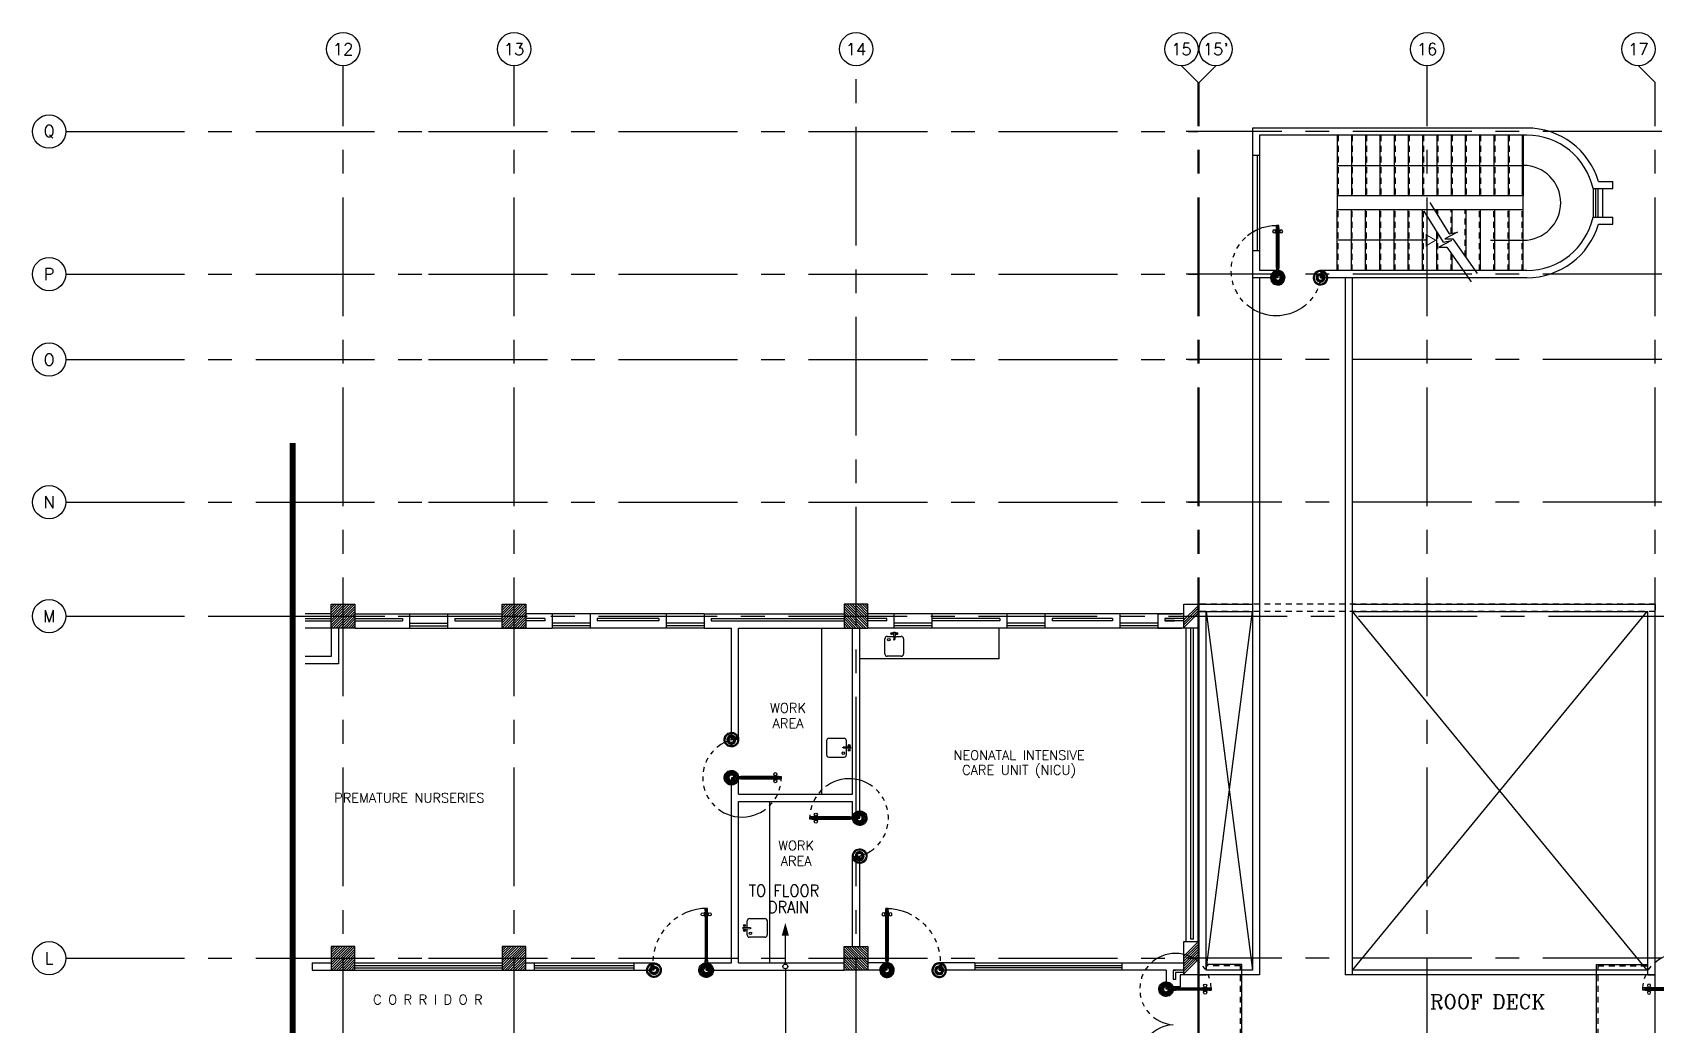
# Model space of a CAD drawing. Extents: x 417866029 to 417866302, y 43498045 to 43498122.
# Drawn here: x 417866028.86 to 417866063.03, y 43498101.6 to 43498122.48 of the extents above; entities that cross this region are included whole.
import ezdxf
from ezdxf.enums import TextEntityAlignment as Align

# ---------------------------------------------------------------- set-up
doc = ezdxf.new("R2010")
doc.units = 0
doc.header["$MEASUREMENT"] = 0
for name, pattern in [('CENTER2', [1.125, 0.75, -0.125, 0.125, -0.125]), ('CENTERX2', [4, 2.5, -0.5, 0.5, -0.5]), ('HIDDEN', [0.375, 0.25, -0.125]), ('HIDDEN2', [0.1875, 0.125, -0.0625])]:
    doc.linetypes.add(name, pattern=pattern)
doc.layers.get('0').update_dxf_attribs({"linetype": 'CONTINUOUS'})
for name, color, linetype in [('AC-CD', 6, 'CONTINUOUS'), ('AC-TEXT', 2, 'CONTINUOUS'), ('AX-CR', 7, 'CONTINUOUS'), ('AX-TXT', 2, 'CONTINUOUS'), ('AXES', 11, 'CENTERX2'), ('COL', 11, 'CONTINUOUS'), ('DOOR', 11, 'CONTINUOUS'), ('ELEV', 2, 'CONTINUOUS'), ('HAT', 11, 'CONTINUOUS'), ('INSUL', 11, 'CONTINUOUS'), ('NON-MEDICAL', 11, 'CONTINUOUS'), ('P-SOLIDWASTE', 6, 'CONTINUOUS'), ('RM-NAME', 11, 'CONTINUOUS'), ('ROOF', 11, 'CONTINUOUS'), ('SHAFT', 11, 'CONTINUOUS'), ('STR', 11, 'CONTINUOUS'), ('WALL', 11, 'CONTINUOUS'), ('WIN', 11, 'CONTINUOUS')]:
    doc.layers.add(name, color=color, linetype=linetype)
doc.styles.add('ROMANC', font='romanc', dxfattribs={"height": 0.1})
doc.styles.add('ROMANS', font='ROMANS.shx', dxfattribs={"width": 0.6})

# ---------------------------------------------------------------- blocks, each defined once
blk = doc.blocks.new('AXU')
at = {"layer": 'AX-CR'}
blk.add_circle((0, 350), 350, dxfattribs=at)
at = {"layer": 'AX-TXT', "style": 'ROMANS'}
blk.add_attdef('AX', text='', height=250, dxfattribs=at).set_placement((0, 350), align=Align.MIDDLE)
blk = doc.blocks.new('DOOR90')
at = {"layer": 'DOOR', "color": 7, "linetype": 'ByBlock'}
for p, q in [((-150, 0), (0, 0)), ((-150, 0), (-150, -25)), ((0, -50), (-114, 0)), ((0, -50), (-40, 0)), ((0, -50), (0, 0)), ((-1000, -25), (-1050, -25)), ((-1050, -75), (-1050, -25)), ((-1050, -25), (-1050, -75)), ((-1000, -75), (-1050, -75)), ((-1000, -42), (-1020, -42)), ((-1020, -42), (-1020, -58)), ((-1000, -58), (-1020, -58)), ((-1000, -25), (-1000, -42)), ((-1000, -58), (-1000, -75)), ((-878, -18), (-968, -18)), ((-968, -25), (-968, -18)), ((-968, -75), (-968, -82)), ((-878, -82), (-968, -82)), ((-955, -9), (-890, -9)), ((-955, -18), (-955, -9)), ((-955, -18), (-890, -18)), ((-955, -82), (-890, -82)), ((-955, -82), (-955, -91)), ((-955, -91), (-890, -91)), ((-890, -18), (-890, -9)), ((-890, -82), (-890, -91)), ((-878, -25), (-878, -18)), ((-878, -75), (-878, -82)), ((-200, -25), (-150, -25)), ((-200, -42), (-200, -25)), ((-180, -42), (-200, -42)), ((-200, -58), (-180, -58)), ((-200, -75), (-200, -58)), ((-150, -75), (-200, -75)), ((-180, -58), (-180, -42)), ((-150, -25), (-100, -25)), ((-150, -75), (-150, -25)), ((-100, -25), (-100, -50)), ((0, -50), (-100, -37)), ((-100, -50), (0, -50)), ((-150, -875), (-100, -875)), ((-150, -900), (-150, -875)), ((-150, -900), (0, -900)), ((0, -900), (-150, -900)), ((0, -850), (-114, -900)), ((-100, -875), (-100, -850)), ((0, -850), (-100, -863)), ((-100, -850), (0, -850)), ((0, -850), (-40, -900)), ((0, -850), (0, -900))]:
    blk.add_line(p, q, dxfattribs=at)
at = {"layer": 'DOOR', "linetype": 'ByBlock'}
for p, q in [((-200, -25), (-1000, -25)), ((-200, -42), (-1000, -42)), ((-200, -58), (-1000, -58)), ((-1000, -75), (-200, -75))]:
    blk.add_line(p, q, dxfattribs=at)
at = {"layer": 'DOOR', "color": 7, "linetype": 'ByBlock'}
for centre in [(-923, 24), (-923, -124)]:
    blk.add_circle(centre, 32.4, dxfattribs=at)
for centre, radius, start, end in [((0, -50), 154, 161.1053, 166.2858), ((0, -50), 94.4, 148.0182, 180), ((0, -50), 134, 158.1598, 169.28), ((0, -50), 114, 154.0838, 167.3774), ((0, -50), 74.4, 137.7764, 180), ((0, -50), 54.4, 113.2074, 180), ((0, -50), 34.4, 90, 180), ((0, -50), 14.4, 90, 180), ((0, -850), 154, 193.7142, 198.8947), ((0, -850), 134, 190.72, 201.8402), ((0, -850), 94.4, 180, 211.9818), ((0, -850), 74.4, 180, 222.2236), ((0, -850), 54.4, 180, 246.7926), ((0, -850), 34.4, 180, 270), ((0, -850), 14.4, 180, 270)]:
    blk.add_arc(centre, radius, start, end, dxfattribs=at)
at = {"layer": 'DOOR', "linetype": 'HIDDEN', "ltscale": 0.5}
blk.add_arc((-222, -50), 828, 178.2701, 275.003, dxfattribs=at)
blk = doc.blocks.new('AXL')
at = {"layer": 'AX-CR'}
blk.add_circle((-350, 0), 350, dxfattribs=at)
at = {"layer": 'AX-TXT', "style": 'ROMANS'}
blk.add_attdef('AX', text='', height=250, dxfattribs=at).set_placement((-350, 0), align=Align.MIDDLE)
blk = doc.blocks.new('A$C1DFA4FE8')
at = {"layer": 'DOOR', "color": 0, "linetype": 'ByBlock'}
for p, q in [((0, 1631), (0, 1581)), ((0, 1581), (0, 1631)), ((50, 1631), (0, 1631)), ((50, 1581), (0, 1581)), ((30, 1614), (30, 1598)), ((50, 1614), (30, 1614)), ((50, 1598), (30, 1598)), ((50, 1631), (50, 1614)), ((50, 1598), (50, 1581)), ((750, 1614), (750, 1631)), ((750, 1631), (800, 1631)), ((770, 1614), (750, 1614)), ((750, 1581), (750, 1598)), ((750, 1598), (770, 1598)), ((800, 1581), (750, 1581)), ((770, 1598), (770, 1614)), ((950, 1656), (800, 1656)), ((800, 1656), (800, 1631)), ((800, 1581), (800, 1631)), ((800, 1631), (850, 1631)), ((850, 1631), (850, 1606)), ((850, 1606), (950, 1606)), ((950, 1606), (950, 1656)), ((0, 81), (0, 131)), ((0, 131), (0, 81)), ((50, 131), (0, 131)), ((50, 81), (0, 81)), ((30, 98), (30, 114)), ((50, 114), (30, 114)), ((50, 98), (30, 98)), ((50, 114), (50, 131)), ((50, 81), (50, 98)), ((83, 131), (83, 138)), ((173, 138), (83, 138)), ((83, 81), (83, 74)), ((173, 74), (83, 74)), ((95, 138), (95, 147)), ((95, 147), (160, 147)), ((95, 138), (160, 138)), ((95, 74), (95, 65)), ((95, 74), (160, 74)), ((95, 65), (160, 65)), ((160, 138), (160, 147)), ((160, 74), (160, 65)), ((173, 131), (173, 138)), ((173, 81), (173, 74)), ((750, 131), (750, 114)), ((800, 131), (750, 131)), ((750, 114), (770, 114)), ((750, 98), (750, 81)), ((770, 98), (750, 98)), ((750, 81), (800, 81)), ((770, 114), (770, 98)), ((800, 131), (800, 81)), ((800, 56), (800, 81)), ((800, 81), (850, 81)), ((950, 56), (800, 56)), ((850, 106), (950, 106)), ((850, 81), (850, 106)), ((950, 106), (950, 56))]:
    blk.add_line(p, q, dxfattribs=at)
at = {"layer": 'DOOR', "linetype": 'ByBlock'}
for p, q in [((750, 1631), (50, 1631)), ((750, 1614), (50, 1614)), ((750, 1598), (50, 1598)), ((50, 1581), (750, 1581)), ((50, 131), (750, 131)), ((750, 114), (50, 114)), ((750, 98), (50, 98)), ((750, 81), (50, 81))]:
    blk.add_line(p, q, dxfattribs=at)
at = {"layer": 'DOOR', "color": 9, "linetype": 'ByBlock'}
for p, q in [((950, 1606), (837, 1656)), ((950, 1606), (850, 1619)), ((950, 1606), (910, 1656)), ((950, 106), (837, 56)), ((950, 106), (850, 93)), ((950, 106), (910, 56))]:
    blk.add_line(p, q, dxfattribs=at)
at = {"layer": 'DOOR', "color": 0, "linetype": 'ByBlock'}
for centre in [(128, 179), (128, 32)]:
    blk.add_circle(centre, 32.4, dxfattribs=at)
at = {"layer": 'DOOR', "linetype": 'HIDDEN', "ltscale": 0.5}
for centre, start, end in [((752, 1606), 178.0938, 273.7249), ((752, 106), 86.2751, 181.9062)]:
    blk.add_arc(centre, 752, start, end, dxfattribs=at)
at = {"layer": 'DOOR', "color": 9, "linetype": 'ByBlock'}
for centre, radius, start, end in [((950, 1606), 154, 161.1053, 166.2858), ((950, 1606), 134, 158.1598, 169.28), ((950, 1606), 114, 154.0838, 167.3774), ((950, 1606), 94.4, 148.0182, 180), ((950, 1606), 74.4, 137.7764, 180), ((950, 1606), 54.4, 113.2074, 180), ((950, 1606), 34.4, 90, 180), ((950, 1606), 14.4, 90, 180), ((950, 106), 154, 193.7142, 198.8947), ((950, 106), 134, 190.72, 201.8402), ((950, 106), 114, 192.6226, 205.9162), ((950, 106), 94.4, 180, 211.9818), ((950, 106), 74.4, 180, 222.2236), ((950, 106), 54.4, 180, 246.7926), ((950, 106), 34.4, 180, 270), ((950, 106), 14.4, 180, 270)]:
    blk.add_arc(centre, radius, start, end, dxfattribs=at)
blk = doc.blocks.new('DOOR100')
at = {"layer": 'DOOR', "color": 11, "linetype": 'ByBlock'}
for p, q in [((-91, 1205), (-91, 1140)), ((-82, 1205), (-91, 1205)), ((-82, 1140), (-91, 1140)), ((-82, 1128), (-82, 1218)), ((-75, 1218), (-82, 1218)), ((-82, 1205), (-82, 1140)), ((-75, 1128), (-82, 1128)), ((-75, 1250), (-75, 1300)), ((-75, 1300), (-25, 1300)), ((-25, 1300), (-75, 1300)), ((-58, 1250), (-75, 1250)), ((-58, 1250), (-58, 1270)), ((-42, 1270), (-58, 1270)), ((-42, 1250), (-42, 1270)), ((-25, 1250), (-42, 1250)), ((-25, 1250), (-25, 1300)), ((-25, 1218), (-18, 1218)), ((-25, 1128), (-18, 1128)), ((-18, 1128), (-18, 1218)), ((-18, 1205), (-18, 1140)), ((-18, 1205), (-9, 1205)), ((-18, 1140), (-9, 1140)), ((-9, 1205), (-9, 1140)), ((-1200, 0), (-1200, 150)), ((-1200, 150), (-1175, 150)), ((-1200, 150), (-1200, 0)), ((-1150, 0), (-1200, 114)), ((-1150, 0), (-1200, 40)), ((-1150, 0), (-1200, 0)), ((-1175, 150), (-1175, 100)), ((-1175, 100), (-1150, 100)), ((-1150, 0), (-1163, 100)), ((-1150, 100), (-1150, 0)), ((-75, 200), (-58, 200)), ((-75, 150), (-75, 200)), ((-75, 150), (-25, 150)), ((-58, 200), (-58, 180)), ((-58, 180), (-42, 180)), ((-50, 0), (0, 114)), ((-50, 100), (-50, 0)), ((-50, 0), (-37, 100)), ((-25, 100), (-50, 100)), ((-50, 0), (0, 40)), ((-50, 0), (0, 0)), ((-42, 200), (-25, 200)), ((-42, 180), (-42, 200)), ((-25, 200), (-25, 150)), ((0, 150), (-25, 150)), ((-25, 150), (-25, 100)), ((0, 0), (0, 150)), ((0, 150), (0, 0))]:
    blk.add_line(p, q, dxfattribs=at)
at = {"layer": 'DOOR', "linetype": 'ByBlock'}
for p, q in [((-75, 1250), (-75, 200)), ((-58, 200), (-58, 1250)), ((-42, 200), (-42, 1250)), ((-25, 200), (-25, 1250))]:
    blk.add_line(p, q, dxfattribs=at)
at = {"layer": 'DOOR', "color": 11, "linetype": 'ByBlock'}
for centre in [(-124, 1173), (24, 1173)]:
    blk.add_circle(centre, 32.4, dxfattribs=at)
at = {"layer": 'DOOR', "linetype": 'HIDDEN', "ltscale": 0.5}
blk.add_arc((-25, 150), 1150, 90, 180, dxfattribs=at)
at = {"layer": 'DOOR', "color": 11, "linetype": 'ByBlock'}
for centre, radius, start, end in [((-1150, 0), 154, 103.7142, 108.8947), ((-1150, 0), 134, 100.72, 111.8402), ((-1150, 0), 94.4, 90, 121.9818), ((-1150, 0), 74.4, 90, 132.2236), ((-1150, 0), 54.4, 90, 156.7926), ((-1150, 0), 34.4, 90, 180), ((-1150, 0), 14.4, 90, 180), ((-50, 0), 94.4, 58.0182, 90), ((-50, 0), 74.4, 47.7764, 90), ((-50, 0), 54.4, 23.2074, 90), ((-50, 0), 34.4, 0, 90), ((-50, 0), 14.4, 0, 90), ((-50, 0), 134, 68.1598, 79.28), ((-50, 0), 114, 64.0838, 77.3774), ((-50, 0), 154, 71.1053, 76.2858)]:
    blk.add_arc(centre, radius, start, end, dxfattribs=at)
blk = doc.blocks.new('DOOR-10')
at = {"layer": 'DOOR', "color": 0, "linetype": 'ByBlock'}
for p, q in [((-26, 1100), (-76, 1100)), ((-76, 1100), (-26, 1100)), ((-76, 1050), (-76, 1100)), ((-59, 1050), (-76, 1050)), ((-43, 1070), (-59, 1070)), ((-59, 1050), (-59, 1070)), ((-43, 1050), (-43, 1070)), ((-26, 1050), (-43, 1050)), ((-26, 1050), (-26, 1100)), ((-83, 1005), (-92, 1005)), ((-92, 1005), (-92, 940)), ((-83, 940), (-92, 940)), ((-76, 1018), (-83, 1018)), ((-83, 928), (-83, 1018)), ((-83, 1005), (-83, 940)), ((-76, 928), (-83, 928)), ((-26, 1018), (-18, 1018)), ((-26, 928), (-18, 928)), ((-18, 928), (-18, 1018)), ((-18, 1005), (-9, 1005)), ((-18, 1005), (-18, 940)), ((-18, 940), (-9, 940)), ((-9, 1005), (-9, 940)), ((-1001, 0), (-1001, 150)), ((-1001, 150), (-976, 150)), ((-1001, 150), (-1001, 0)), ((-951, 0), (-1001, 0)), ((-976, 150), (-976, 100)), ((-976, 100), (-951, 100)), ((-951, 100), (-951, 0)), ((-76, 200), (-59, 200)), ((-76, 150), (-76, 200)), ((-76, 150), (-26, 150)), ((-59, 200), (-59, 180)), ((-59, 180), (-43, 180)), ((-51, 100), (-51, 0)), ((-26, 100), (-51, 100)), ((-51, 0), (-1, 0)), ((-43, 200), (-26, 200)), ((-43, 180), (-43, 200)), ((-26, 200), (-26, 150)), ((-1, 150), (-26, 150)), ((-26, 150), (-26, 100))]:
    blk.add_line(p, q, dxfattribs=at)
at = {"layer": 'DOOR', "linetype": 'ByBlock'}
for p, q in [((-76, 1050), (-76, 200)), ((-59, 200), (-59, 1050)), ((-43, 200), (-43, 1050)), ((-26, 200), (-26, 1050))]:
    blk.add_line(p, q, dxfattribs=at)
at = {"layer": 'DOOR', "color": 9, "linetype": 'ByBlock'}
for p, q in [((-951, 0), (-1001, 114)), ((-951, 0), (-1001, 40)), ((-951, 0), (-964, 100)), ((-51, 0), (-1, 114)), ((-51, 0), (-37, 100)), ((-51, 0), (-1, 40)), ((-1, 0), (-1, 150))]:
    blk.add_line(p, q, dxfattribs=at)
at = {"layer": 'DOOR', "color": 0, "linetype": 'ByBlock'}
for centre in [(-124, 973), (23, 973)]:
    blk.add_circle(centre, 32.4, dxfattribs=at)
at = {"layer": 'DOOR', "linetype": 'HIDDEN', "ltscale": 0.5}
blk.add_arc((-23, 149), 952, 93.1482, 179.9482, dxfattribs=at)
at = {"layer": 'DOOR', "color": 9, "linetype": 'ByBlock'}
for centre, radius, start, end in [((-951, 0), 154, 103.7142, 108.8947), ((-951, 0), 134, 100.72, 111.8402), ((-951, 0), 94.4, 90, 121.9818), ((-951, 0), 74.4, 90, 132.2236), ((-951, 0), 54.4, 90, 156.7926), ((-951, 0), 34.4, 90, 180), ((-951, 0), 14.4, 90, 180), ((-51, 0), 94.4, 58.0182, 90), ((-51, 0), 74.4, 47.7764, 90), ((-51, 0), 54.4, 23.2074, 90), ((-51, 0), 34.4, 0, 90), ((-51, 0), 14.4, 0, 90), ((-51, 0), 134, 68.1598, 79.28), ((-51, 0), 114, 64.0838, 77.3774), ((-51, 0), 154, 71.1053, 76.2858)]:
    blk.add_arc(centre, radius, start, end, dxfattribs=at)
blk = doc.blocks.new('RM1')
at = {"layer": 'RM-NAME', "style": 'ROMANS'}
for tag, p in [('ROOMNAME1', (0, 324)), ('ROOMNAME2', (0, 0))]:
    blk.add_attdef(tag, text='', height=200, dxfattribs=at).set_placement(p, align=Align.MIDDLE)
blk = doc.blocks.new('*X52')
at = {"color": 0}
for p, q in [((84179, 169934), (84635, 170390)), ((84179, 169987), (84582, 170390)), ((84179, 170040), (84529, 170390)), ((84179, 170093), (84476, 170390)), ((84179, 170146), (84423, 170390)), ((84179, 170199), (84370, 170390)), ((84179, 170252), (84317, 170390)), ((84179, 170305), (84264, 170390)), ((84179, 170358), (84211, 170390)), ((84188, 169890), (84679, 170381)), ((84241, 169890), (84679, 170328)), ((84294, 169890), (84679, 170274)), ((84347, 169890), (84679, 170221)), ((84401, 169890), (84679, 170168)), ((84454, 169890), (84679, 170115)), ((84507, 169890), (84679, 170062)), ((84560, 169890), (84679, 170009)), ((84613, 169890), (84679, 169956)), ((84666, 169890), (84679, 169903))]:
    blk.add_line(p, q, dxfattribs=at)
blk = doc.blocks.new('*X51')
at = {"color": 0}
for p, q in [((80579, 169940), (81029, 170390)), ((80579, 169993), (80976, 170390)), ((80579, 170046), (80923, 170390)), ((80579, 170099), (80870, 170390)), ((80579, 170152), (80817, 170390)), ((80579, 170205), (80764, 170390)), ((80579, 170258), (80711, 170390)), ((80579, 170311), (80658, 170390)), ((80579, 170364), (80605, 170390)), ((80582, 169890), (81079, 170387)), ((80635, 169890), (81079, 170334)), ((80688, 169890), (81079, 170281)), ((80741, 169890), (81079, 170228)), ((80794, 169890), (81079, 170175)), ((80847, 169890), (81079, 170122)), ((80900, 169890), (81079, 170069)), ((80953, 169890), (81079, 170016)), ((81006, 169890), (81079, 169963)), ((81059, 169890), (81079, 169910))]:
    blk.add_line(p, q, dxfattribs=at)
blk = doc.blocks.new('*X50')
at = {"color": 0}
for p, q in [((80579, 177099), (81070, 177590)), ((80579, 177152), (81017, 177590)), ((80579, 177205), (80964, 177590)), ((80579, 177258), (80911, 177590)), ((80579, 177311), (80858, 177590)), ((80579, 177364), (80804, 177590)), ((80579, 177417), (80751, 177590)), ((80579, 177471), (80698, 177590)), ((80579, 177524), (80645, 177590)), ((80579, 177577), (80592, 177590)), ((80623, 177090), (81079, 177546)), ((80676, 177090), (81079, 177493)), ((80729, 177090), (81079, 177440)), ((80782, 177090), (81079, 177387)), ((80835, 177090), (81079, 177334)), ((80888, 177090), (81079, 177281)), ((80941, 177090), (81079, 177228)), ((80994, 177090), (81079, 177175)), ((81047, 177090), (81079, 177122))]:
    blk.add_line(p, q, dxfattribs=at)
blk = doc.blocks.new('*X49')
at = {"color": 0}
for p, q in [((84179, 177093), (84676, 177590)), ((84179, 177146), (84623, 177590)), ((84179, 177199), (84570, 177590)), ((84179, 177252), (84517, 177590)), ((84179, 177305), (84464, 177590)), ((84179, 177358), (84411, 177590)), ((84179, 177411), (84358, 177590)), ((84179, 177464), (84305, 177590)), ((84179, 177517), (84252, 177590)), ((84179, 177570), (84199, 177590)), ((84229, 177090), (84679, 177540)), ((84282, 177090), (84679, 177487)), ((84335, 177090), (84679, 177434)), ((84388, 177090), (84679, 177381)), ((84441, 177090), (84679, 177328)), ((84494, 177090), (84679, 177275)), ((84547, 177090), (84679, 177222)), ((84600, 177090), (84679, 177169)), ((84653, 177090), (84679, 177116))]:
    blk.add_line(p, q, dxfattribs=at)
blk = doc.blocks.new('COL50')
at = {"layer": 'COL'}
blk.add_lwpolyline([(-250, 250), (-250, -250), (250, -250), (250, 250)], close=True, dxfattribs=at)

msp = doc.modelspace()

# ---------------------------------------------------------------- hatches: boundary and pattern name
at = {"layer": 'HAT', "linetype": 'ByBlock', "ltscale": 0.3}
h = msp.add_hatch(dxfattribs=at)
h.set_pattern_fill('ANSI31', color=256, scale=300, style=0)
h.set_pattern_definition([(45.000427, (417865794.61061, 43498027.57954), (-0.026516163, 0.026516558), [])])
h.paths.add_polyline_path([(417866053.403, 43498110.441), (417866053.103, 43498110.441), (417866053.103, 43498110.191), (417866053.403, 43498110.191)])
h.paths.add_polyline_path([(417866053.403, 43498110.191), (417866053.103, 43498110.191), (417866053.103, 43498109.941), (417866053.403, 43498109.941)])
at = {"layer": 'HAT'}
h = msp.add_hatch(dxfattribs=at)
h.set_pattern_fill('ANSI31', color=256, scale=300, style=0)
h.set_pattern_definition([(45.000427, (417865804.550482, 43498027.579553), (-0.026516163, 0.026516558), [])])
h.paths.add_polyline_path([(417866053.403, 43498103.341), (417866053.103, 43498103.341), (417866053.103, 43498102.991), (417866053.403, 43498102.991)])
h.paths.add_polyline_path([(417866053.403, 43498102.991), (417866053.103, 43498102.991), (417866053.103, 43498102.641), (417866053.403, 43498102.641)])

# ---------------------------------------------------------------- linework, layer by layer
at = {"layer": 'AC-CD'}
for p, q in [((417866044.713, 43498102.868), (417866044.713, 43498103.514)), ((417866044.713, 43498102.891), (417866044.713, 43498102.868)), ((417866044.713, 43498102.768), (417866044.713, 43498089.838))]:
    msp.add_line(p, q, dxfattribs=at)
msp.add_circle((417866044.713, 43498102.818), 0.05, dxfattribs=at)
at = {"layer": 'AXES'}
for p, q in [((417866035.403, 43498044.506), (417866035.403, 43498121.777)), ((417866035.403, 43498044.506), (417866035.403, 43498121.777)), ((417866039.003, 43498044.506), (417866039.003, 43498121.777)), ((417866039.003, 43498044.506), (417866039.003, 43498121.777)), ((417866046.203, 43498105.991), (417866046.203, 43498121.777)), ((417866053.403, 43498121.427), (417866053.053, 43498121.777)), ((417866053.423, 43498121.427), (417866053.773, 43498121.777)), ((417866058.223, 43498044.506), (417866058.223, 43498121.777)), ((417866063.023, 43498121.427), (417866062.673, 43498121.777)), ((417866053.403, 43498044.506), (417866053.403, 43498121.427)), ((417866053.423, 43498044.506), (417866053.423, 43498121.427)), ((417866063.023, 43498044.506), (417866063.023, 43498121.427)), ((417866029.563, 43498120.391), (417866037.203, 43498120.391)), ((417866037.203, 43498120.391), (417866053.403, 43498120.391)), ((417866103.163, 43498120.391), (417866053.153, 43498120.391)), ((417866029.563, 43498117.391), (417866037.203, 43498117.391)), ((417866037.203, 43498117.391), (417866053.403, 43498117.391)), ((417866103.163, 43498117.391), (417866053.153, 43498117.391)), ((417866029.563, 43498115.591), (417866037.203, 43498115.591)), ((417866037.203, 43498115.591), (417866053.403, 43498115.591)), ((417866103.163, 43498115.591), (417866053.153, 43498115.591)), ((417866029.563, 43498112.591), (417866037.203, 43498112.591)), ((417866037.203, 43498112.591), (417866053.403, 43498112.591)), ((417866103.163, 43498112.591), (417866053.153, 43498112.591)), ((417866029.563, 43498110.191), (417866037.203, 43498110.191)), ((417866032.778, 43498110.191), (417866103.163, 43498110.191)), ((417866046.203, 43498044.506), (417866046.203, 43498105.091)), ((417866029.563, 43498102.991), (417866037.203, 43498102.991)), ((417866037.203, 43498102.991), (417866053.423, 43498102.991)), ((417866103.163, 43498102.991), (417866053.153, 43498102.991))]:
    msp.add_line(p, q, dxfattribs=at)
at = {"layer": 'COL'}
for p, q in [((417866053.103, 43498110.441), (417866053.403, 43498110.441)), ((417866053.103, 43498109.941), (417866053.103, 43498110.441)), ((417866053.403, 43498110.441), (417866053.403, 43498109.941)), ((417866053.403, 43498109.941), (417866053.103, 43498109.941)), ((417866053.103, 43498102.641), (417866053.103, 43498103.341)), ((417866053.103, 43498103.341), (417866053.403, 43498103.341)), ((417866053.403, 43498103.341), (417866053.403, 43498102.641)), ((417866053.403, 43498102.641), (417866053.103, 43498102.641))]:
    msp.add_line(p, q, dxfattribs=at)
at = {"layer": 'COL', "linetype": 'HIDDEN2'}
msp.add_line((417866063.023, 43498110.441), (417866063.023, 43498110.291), dxfattribs=at)
at = {"layer": 'COL'}
for points in [[(417866035.153, 43498109.941), (417866035.153, 43498110.441), (417866035.653, 43498110.441), (417866035.653, 43498109.941)], [(417866035.153, 43498109.941), (417866035.153, 43498110.441), (417866035.653, 43498110.441), (417866035.653, 43498109.941)], [(417866038.753, 43498109.941), (417866038.753, 43498110.441), (417866039.253, 43498110.441), (417866039.253, 43498109.941)], [(417866046.453, 43498109.941), (417866046.453, 43498110.441), (417866045.953, 43498110.441), (417866045.953, 43498109.941)]]:
    msp.add_lwpolyline(points, close=True, dxfattribs=at)
at = {"layer": 'ELEV', "linetype": 'CENTER2', "const_width": 0.12}
msp.add_lwpolyline([(417866034.341, 43498049.994), (417866034.341, 43498113.833)], dxfattribs=at)
at = {"layer": 'INSUL'}
for p, q in [((417866034.603, 43498110.141), (417866035.153, 43498110.141)), ((417866034.603, 43498110.141), (417866035.153, 43498110.141)), ((417866034.603, 43498110.091), (417866035.153, 43498110.091)), ((417866034.603, 43498110.091), (417866035.153, 43498110.091)), ((417866035.653, 43498110.141), (417866036.653, 43498110.141)), ((417866035.653, 43498110.091), (417866036.653, 43498110.091)), ((417866036.653, 43498110.141), (417866036.653, 43498110.091)), ((417866036.653, 43498110.141), (417866036.653, 43498110.091)), ((417866037.753, 43498110.141), (417866037.753, 43498110.091)), ((417866037.753, 43498110.141), (417866038.753, 43498110.141)), ((417866037.753, 43498110.141), (417866037.753, 43498110.091)), ((417866037.753, 43498110.141), (417866038.753, 43498110.141)), ((417866037.753, 43498110.091), (417866038.753, 43498110.091)), ((417866037.753, 43498110.091), (417866038.753, 43498110.091)), ((417866038.403, 43498110.141), (417866038.753, 43498110.141)), ((417866038.403, 43498110.141), (417866038.753, 43498110.141)), ((417866038.403, 43498110.091), (417866038.753, 43498110.091)), ((417866038.403, 43498110.091), (417866038.753, 43498110.091)), ((417866039.653, 43498110.141), (417866039.253, 43498110.141)), ((417866039.653, 43498110.091), (417866039.253, 43498110.091)), ((417866039.653, 43498110.141), (417866039.653, 43498110.091)), ((417866039.653, 43498110.141), (417866039.653, 43498110.091)), ((417866040.753, 43498110.141), (417866040.753, 43498110.091)), ((417866042.053, 43498110.141), (417866040.753, 43498110.141)), ((417866042.053, 43498110.091), (417866040.753, 43498110.091)), ((417866042.053, 43498110.141), (417866042.053, 43498110.091)), ((417866043.153, 43498110.141), (417866045.953, 43498110.141)), ((417866043.153, 43498110.141), (417866043.153, 43498110.091)), ((417866043.153, 43498110.091), (417866045.953, 43498110.091)), ((417866046.853, 43498110.141), (417866046.453, 43498110.141)), ((417866046.853, 43498110.091), (417866046.453, 43498110.091)), ((417866046.853, 43498110.091), (417866046.853, 43498110.141)), ((417866049.228, 43498110.141), (417866047.803, 43498110.141)), ((417866049.228, 43498110.091), (417866047.803, 43498110.091)), ((417866049.228, 43498110.141), (417866049.228, 43498110.091)), ((417866050.328, 43498110.141), (417866050.328, 43498110.091)), ((417866051.603, 43498110.141), (417866050.328, 43498110.141)), ((417866051.603, 43498110.091), (417866050.328, 43498110.091)), ((417866051.603, 43498110.141), (417866051.603, 43498110.091)), ((417866052.703, 43498110.141), (417866052.903, 43498110.141)), ((417866052.703, 43498110.141), (417866052.703, 43498110.091)), ((417866053.107, 43498110.141), (417866052.703, 43498110.141)), ((417866052.703, 43498110.091), (417866052.903, 43498110.091)), ((417866053.107, 43498110.091), (417866052.703, 43498110.091)), ((417866053.253, 43498103.391), (417866053.253, 43498109.941)), ((417866053.303, 43498103.391), (417866053.303, 43498109.941)), ((417866053.303, 43498103.391), (417866053.253, 43498103.391)), ((417866052.878, 43498102.741), (417866052.878, 43498102.541)), ((417866052.878, 43498102.741), (417866052.928, 43498102.741)), ((417866053.103, 43498102.741), (417866052.878, 43498102.741)), ((417866052.928, 43498102.541), (417866052.878, 43498102.541)), ((417866052.928, 43498102.691), (417866052.928, 43498102.541)), ((417866053.103, 43498102.691), (417866052.928, 43498102.691))]:
    msp.add_line(p, q, dxfattribs=at)
at = {"layer": 'NON-MEDICAL'}
for p, q in [((417866045.484, 43498106.441), (417866045.484, 43498109.941)), ((417866049.217, 43498109.291), (417866049.217, 43498109.941)), ((417866046.81, 43498109.396), (417866046.81, 43498109.717)), ((417866046.86, 43498109.766), (417866046.996, 43498109.766)), ((417866046.99, 43498109.855), (417866047.022, 43498109.855)), ((417866046.99, 43498109.855), (417866046.996, 43498109.699)), ((417866047.022, 43498109.855), (417866047.016, 43498109.699)), ((417866047.016, 43498109.766), (417866047.152, 43498109.766)), ((417866047.202, 43498109.717), (417866047.202, 43498109.396)), ((417866049.217, 43498109.291), (417866046.278, 43498109.291)), ((417866047.152, 43498109.346), (417866046.86, 43498109.346)), ((417866045.58, 43498107.568), (417866045.58, 43498107.275)), ((417866045.951, 43498107.618), (417866045.63, 43498107.618)), ((417866046.001, 43498107.431), (417866046.001, 43498107.568)), ((417866045.63, 43498107.225), (417866045.951, 43498107.225)), ((417866046.089, 43498107.437), (417866045.934, 43498107.431)), ((417866046.089, 43498107.405), (417866045.934, 43498107.411)), ((417866046.001, 43498107.275), (417866046.001, 43498107.411)), ((417866046.089, 43498107.405), (417866046.089, 43498107.437)), ((417866044.384, 43498102.891), (417866044.384, 43498106.291)), ((417866043.91, 43498103.639), (417866043.91, 43498103.775)), ((417866043.96, 43498103.825), (417866044.281, 43498103.825)), ((417866044.331, 43498103.775), (417866044.331, 43498103.482)), ((417866043.822, 43498103.645), (417866043.977, 43498103.639)), ((417866043.822, 43498103.613), (417866043.822, 43498103.645)), ((417866043.822, 43498103.613), (417866043.977, 43498103.619)), ((417866043.91, 43498103.482), (417866043.91, 43498103.619)), ((417866044.281, 43498103.432), (417866043.96, 43498103.432))]:
    msp.add_line(p, q, dxfattribs=at)
for centre, radius in [((417866046.892, 43498109.697), 0.0255), ((417866046.956, 43498109.824), 0.0217), ((417866046.956, 43498109.824), 0.014), ((417866047.056, 43498109.824), 0.0217), ((417866047.056, 43498109.824), 0.014), ((417866045.932, 43498107.307), 0.0255), ((417866046.058, 43498107.471), 0.0217), ((417866046.058, 43498107.372), 0.0217), ((417866046.058, 43498107.471), 0.014), ((417866046.058, 43498107.372), 0.014), ((417866043.853, 43498103.679), 0.0217), ((417866043.853, 43498103.579), 0.0217), ((417866043.853, 43498103.679), 0.014), ((417866043.853, 43498103.579), 0.014), ((417866043.979, 43498103.514), 0.0255)]:
    msp.add_circle(centre, radius, dxfattribs=at)
for centre, radius, start, end in [((417866046.86, 43498109.717), 0.0499, 90, 180), ((417866047.006, 43498109.699), 0.00997, 180, 0), ((417866047.152, 43498109.717), 0.0499, 0, 90), ((417866046.86, 43498109.396), 0.0499, 180, 270), ((417866047.152, 43498109.396), 0.0499, 270, 0), ((417866045.63, 43498107.568), 0.0499, 90, 180), ((417866045.951, 43498107.568), 0.0499, 0, 90), ((417866045.63, 43498107.275), 0.0499, 180, 270), ((417866045.934, 43498107.421), 0.00997, 90, 270), ((417866045.951, 43498107.275), 0.0499, 270, 0), ((417866043.96, 43498103.775), 0.0499, 90, 180), ((417866044.281, 43498103.775), 0.0499, 0, 90), ((417866043.96, 43498103.482), 0.0499, 180, 270), ((417866043.977, 43498103.629), 0.00997, 270, 90), ((417866044.281, 43498103.482), 0.0499, 270, 0)]:
    msp.add_arc(centre, radius, start, end, dxfattribs=at)
at = {"layer": 'P-SOLIDWASTE'}
msp.add_lwpolyline([(417866044.713, 43498103.739, 0, 0.15, 0), (417866044.713, 43498103.466, 0.15, 0.15, 0)], format="xyseb", dxfattribs=at)
at = {"layer": 'ROOF'}
for p, q in [((417866054.548, 43498117.316), (417866054.548, 43498102.741)), ((417866054.698, 43498117.316), (417866054.698, 43498102.641)), ((417866056.498, 43498117.316), (417866056.498, 43498102.641)), ((417866056.648, 43498117.316), (417866056.648, 43498102.641)), ((417866053.423, 43498110.441), (417866054.548, 43498110.441)), ((417866053.423, 43498110.291), (417866054.548, 43498110.291)), ((417866053.573, 43498102.741), (417866053.573, 43498110.291)), ((417866056.648, 43498110.441), (417866063.003, 43498110.441)), ((417866056.648, 43498110.291), (417866062.873, 43498110.291)), ((417866062.873, 43498102.641), (417866062.873, 43498110.291)), ((417866053.423, 43498102.641), (417866053.423, 43498110.091)), ((417866063.023, 43498102.641), (417866063.023, 43498110.241)), ((417866054.548, 43498102.741), (417866053.573, 43498102.741)), ((417866062.853, 43498102.741), (417866056.648, 43498102.741)), ((417866053.423, 43498102.641), (417866053.573, 43498102.641)), ((417866054.698, 43498102.641), (417866053.423, 43498102.641)), ((417866063.023, 43498102.641), (417866056.498, 43498102.641)), ((417866062.873, 43498102.641), (417866063.023, 43498102.641))]:
    msp.add_line(p, q, dxfattribs=at)
at = {"layer": 'SHAFT'}
for p, q in [((417866053.573, 43498110.291), (417866054.548, 43498102.741)), ((417866053.573, 43498102.741), (417866054.548, 43498110.291)), ((417866062.853, 43498110.291), (417866056.648, 43498102.741)), ((417866056.648, 43498110.291), (417866062.853, 43498102.741))]:
    msp.add_line(p, q, dxfattribs=at)
at = {"layer": 'STR'}
for p, q in [((417866056.329, 43498120.316), (417866056.329, 43498119.041)), ((417866056.629, 43498120.316), (417866056.629, 43498119.041)), ((417866056.929, 43498120.316), (417866056.929, 43498119.041)), ((417866057.229, 43498120.316), (417866057.229, 43498119.041)), ((417866057.529, 43498120.316), (417866057.529, 43498119.041)), ((417866057.829, 43498120.316), (417866057.829, 43498119.041)), ((417866058.129, 43498120.316), (417866058.129, 43498119.041)), ((417866058.429, 43498120.316), (417866058.429, 43498119.041)), ((417866058.729, 43498120.316), (417866058.729, 43498119.041)), ((417866059.029, 43498120.316), (417866059.029, 43498119.041)), ((417866059.329, 43498120.316), (417866059.329, 43498119.041)), ((417866059.629, 43498120.316), (417866059.629, 43498119.041)), ((417866059.929, 43498120.316), (417866059.929, 43498119.041)), ((417866060.229, 43498120.316), (417866060.229, 43498119.041)), ((417866060.249, 43498120.316), (417866060.249, 43498119.041)), ((417866056.329, 43498119.678), (417866060.251, 43498119.678)), ((417866058.283, 43498118.895), (417866058.692, 43498118.239)), ((417866056.329, 43498117.466), (417866056.329, 43498118.741)), ((417866056.629, 43498117.466), (417866056.629, 43498118.741)), ((417866056.929, 43498117.466), (417866056.929, 43498118.741)), ((417866057.229, 43498117.466), (417866057.229, 43498118.741)), ((417866057.529, 43498117.466), (417866057.529, 43498118.741)), ((417866057.829, 43498117.466), (417866057.829, 43498118.741)), ((417866058.129, 43498117.466), (417866058.129, 43498118.741)), ((417866058.156, 43498118.716), (417866058.565, 43498118.061)), ((417866058.429, 43498118.661), (417866058.429, 43498118.741)), ((417866058.449, 43498118.629), (417866058.449, 43498118.741)), ((417866058.749, 43498118.251), (417866058.749, 43498118.741)), ((417866059.049, 43498117.731), (417866059.049, 43498118.741)), ((417866059.349, 43498117.466), (417866059.349, 43498118.741)), ((417866059.649, 43498117.466), (417866059.649, 43498118.741)), ((417866059.949, 43498117.466), (417866059.949, 43498118.741)), ((417866060.249, 43498117.466), (417866060.249, 43498118.741)), ((417866058.429, 43498117.466), (417866058.429, 43498118.28)), ((417866058.867, 43498118.275), (417866058.598, 43498118.134)), ((417866058.598, 43498118.134), (417866058.769, 43498118.134)), ((417866058.692, 43498118.239), (417866058.867, 43498118.275)), ((417866058.769, 43498118.134), (417866059.276, 43498117.403)), ((417866058.204, 43498118.103), (417866056.349, 43498118.103)), ((417866058.74, 43498118.096), (417866058.472, 43498117.956)), ((417866058.472, 43498117.956), (417866058.642, 43498117.956)), ((417866058.565, 43498118.061), (417866058.74, 43498118.096)), ((417866058.642, 43498117.956), (417866059.15, 43498117.225)), ((417866058.749, 43498117.466), (417866058.749, 43498117.802)), ((417866059.556, 43498118.103), (417866060.251, 43498118.103))]:
    msp.add_line(p, q, dxfattribs=at)
at = {"layer": 'STR', "linetype": 'HIDDEN2'}
for p, q in [((417866056.349, 43498120.316), (417866056.349, 43498119.041)), ((417866056.649, 43498120.316), (417866056.649, 43498119.041)), ((417866056.949, 43498120.316), (417866056.949, 43498119.041)), ((417866057.249, 43498120.316), (417866057.249, 43498119.041)), ((417866057.549, 43498120.316), (417866057.549, 43498119.041)), ((417866057.849, 43498120.316), (417866057.849, 43498119.041)), ((417866058.149, 43498120.316), (417866058.149, 43498119.041)), ((417866058.449, 43498120.316), (417866058.449, 43498119.041)), ((417866058.749, 43498120.316), (417866058.749, 43498119.041)), ((417866059.049, 43498120.316), (417866059.049, 43498119.041)), ((417866059.349, 43498120.316), (417866059.349, 43498119.041)), ((417866059.649, 43498120.316), (417866059.649, 43498119.041)), ((417866059.949, 43498120.316), (417866059.949, 43498119.041)), ((417866060.229, 43498120.316), (417866060.229, 43498119.041)), ((417866060.249, 43498120.316), (417866060.249, 43498119.041)), ((417866056.349, 43498117.466), (417866056.349, 43498118.741)), ((417866056.649, 43498117.466), (417866056.649, 43498118.741)), ((417866056.949, 43498117.466), (417866056.949, 43498118.741)), ((417866057.249, 43498117.466), (417866057.249, 43498118.741)), ((417866057.549, 43498117.466), (417866057.549, 43498118.741)), ((417866057.849, 43498117.466), (417866057.849, 43498118.741)), ((417866058.149, 43498117.466), (417866058.149, 43498118.741)), ((417866058.429, 43498118.661), (417866058.429, 43498118.741)), ((417866058.449, 43498118.629), (417866058.449, 43498118.741)), ((417866058.729, 43498118.247), (417866058.729, 43498118.741)), ((417866059.029, 43498117.76), (417866059.029, 43498118.741)), ((417866059.329, 43498117.466), (417866059.329, 43498118.741)), ((417866059.629, 43498117.466), (417866059.629, 43498118.741)), ((417866059.929, 43498117.466), (417866059.929, 43498118.741)), ((417866060.229, 43498117.466), (417866060.229, 43498118.741)), ((417866058.449, 43498117.466), (417866058.449, 43498118.248)), ((417866058.729, 43498117.466), (417866058.729, 43498117.831)), ((417866063.023, 43498110.441), (417866053.423, 43498110.441)), ((417866063.023, 43498110.291), (417866053.423, 43498110.291))]:
    msp.add_line(p, q, dxfattribs=at)
at = {"layer": 'STR', "const_width": 0.0215}
msp.add_lwpolyline([(417866058.204, 43498118.219), (417866058.204, 43498117.988), (417866058.404, 43498118.103)], close=True, dxfattribs=at)
at = {"layer": 'STR'}
for points in [[(417866053.572, 43498100.227), (417866054.323, 43498100.227), (417866054.323, 43498102.862), (417866053.572, 43498102.862)], [(417866062.872, 43498100.227), (417866061.793, 43498100.227), (417866061.793, 43498102.862), (417866062.872, 43498102.862)]]:
    msp.add_lwpolyline(points, dxfattribs=at)
at = {"layer": 'STR', "linetype": 'HIDDEN2'}
for points in [[(417866053.572, 43498100.257), (417866054.293, 43498100.257), (417866054.293, 43498102.832), (417866053.572, 43498102.832)], [(417866062.872, 43498100.257), (417866061.823, 43498100.257), (417866061.823, 43498102.832), (417866062.872, 43498102.832)]]:
    msp.add_lwpolyline(points, dxfattribs=at)
at = {"layer": 'STR'}
msp.add_arc((417866060.251, 43498118.891), 0.787, 270, 90, dxfattribs=at)
at = {"layer": 'WALL'}
for p, q in [((417866060.324, 43498120.466), (417866054.548, 43498120.466)), ((417866054.548, 43498120.466), (417866054.548, 43498119.891)), ((417866060.324, 43498120.316), (417866054.698, 43498120.316)), ((417866054.698, 43498120.316), (417866054.698, 43498119.891)), ((417866054.548, 43498119.891), (417866054.698, 43498119.891)), ((417866061.717, 43498119.191), (417866062.133, 43498119.191)), ((417866061.833, 43498119.341), (417866062.133, 43498119.341)), ((417866062.133, 43498119.191), (417866062.133, 43498119.341)), ((417866060.249, 43498119.041), (417866056.329, 43498119.041)), ((417866056.329, 43498119.041), (417866056.329, 43498118.741)), ((417866060.249, 43498118.741), (417866060.249, 43498119.041)), ((417866060.249, 43498118.741), (417866056.329, 43498118.741)), ((417866061.717, 43498118.591), (417866062.133, 43498118.591)), ((417866062.133, 43498118.441), (417866062.133, 43498118.591)), ((417866061.833, 43498118.441), (417866062.133, 43498118.441)), ((417866054.548, 43498117.891), (417866054.698, 43498117.891)), ((417866054.548, 43498117.891), (417866054.548, 43498117.316)), ((417866054.698, 43498117.891), (417866054.698, 43498117.466)), ((417866055.029, 43498117.466), (417866055.029, 43498117.316)), ((417866060.324, 43498117.466), (417866056.029, 43498117.466)), ((417866056.029, 43498117.466), (417866056.029, 43498117.316)), ((417866060.324, 43498117.316), (417866056.029, 43498117.316)), ((417866035.153, 43498110.241), (417866034.603, 43498110.241)), ((417866035.153, 43498110.241), (417866034.603, 43498110.241)), ((417866035.153, 43498109.941), (417866034.603, 43498109.941)), ((417866035.153, 43498109.941), (417866034.603, 43498109.941)), ((417866035.153, 43498109.941), (417866035.153, 43498109.341)), ((417866035.303, 43498109.941), (417866035.303, 43498109.191)), ((417866035.653, 43498110.241), (417866036.803, 43498110.241)), ((417866035.653, 43498109.941), (417866036.803, 43498109.941)), ((417866036.803, 43498110.241), (417866036.803, 43498109.941)), ((417866037.603, 43498110.241), (417866038.753, 43498110.241)), ((417866037.603, 43498110.241), (417866037.603, 43498109.941)), ((417866037.603, 43498109.941), (417866039.803, 43498109.941)), ((417866039.603, 43498110.241), (417866039.253, 43498110.241)), ((417866039.803, 43498110.241), (417866039.253, 43498110.241)), ((417866039.603, 43498110.241), (417866039.253, 43498110.241)), ((417866039.803, 43498110.241), (417866039.803, 43498109.941)), ((417866040.603, 43498110.241), (417866040.603, 43498109.941)), ((417866042.203, 43498110.241), (417866040.603, 43498110.241)), ((417866042.203, 43498109.941), (417866040.603, 43498109.941)), ((417866042.203, 43498110.241), (417866042.203, 43498109.941)), ((417866043.003, 43498110.241), (417866045.953, 43498110.241)), ((417866043.003, 43498110.241), (417866043.003, 43498109.941)), ((417866043.003, 43498109.941), (417866043.578, 43498109.941)), ((417866043.578, 43498107.641), (417866043.578, 43498109.941)), ((417866043.728, 43498107.641), (417866043.728, 43498109.941)), ((417866043.728, 43498109.941), (417866045.953, 43498109.941)), ((417866046.128, 43498106.441), (417866046.128, 43498109.941)), ((417866046.278, 43498105.991), (417866046.278, 43498109.941)), ((417866047.003, 43498110.241), (417866046.453, 43498110.241)), ((417866047.003, 43498109.941), (417866046.453, 43498109.941)), ((417866049.378, 43498110.241), (417866047.803, 43498110.241)), ((417866049.378, 43498109.941), (417866047.803, 43498109.941)), ((417866049.378, 43498110.241), (417866049.378, 43498109.941)), ((417866050.178, 43498110.241), (417866050.178, 43498109.941)), ((417866051.753, 43498110.241), (417866050.178, 43498110.241)), ((417866051.753, 43498109.941), (417866050.178, 43498109.941)), ((417866051.753, 43498110.241), (417866051.753, 43498109.941)), ((417866052.553, 43498110.241), (417866053.053, 43498110.241)), ((417866052.553, 43498110.241), (417866052.553, 43498109.941)), ((417866053.103, 43498110.241), (417866052.553, 43498110.241)), ((417866052.553, 43498109.941), (417866053.053, 43498109.941)), ((417866053.107, 43498109.941), (417866052.553, 43498109.941)), ((417866053.153, 43498103.341), (417866053.153, 43498109.941)), ((417866053.403, 43498103.341), (417866053.403, 43498109.941)), ((417866035.153, 43498109.341), (417866034.603, 43498109.341)), ((417866035.303, 43498109.191), (417866034.603, 43498109.191)), ((417866043.578, 43498102.891), (417866043.578, 43498106.741)), ((417866043.728, 43498106.441), (417866043.728, 43498106.741)), ((417866043.728, 43498102.891), (417866043.728, 43498106.291)), ((417866046.128, 43498105.991), (417866046.128, 43498106.291)), ((417866046.128, 43498103.241), (417866046.128, 43498105.091)), ((417866046.278, 43498103.241), (417866046.278, 43498105.091)), ((417866052.728, 43498102.741), (417866052.728, 43498102.391)), ((417866053.028, 43498102.641), (417866053.028, 43498102.391)), ((417866053.403, 43498102.641), (417866053.028, 43498102.641)), ((417866053.028, 43498102.391), (417866052.728, 43498102.391))]:
    msp.add_line(p, q, dxfattribs=at)
at = {"layer": 'WALL', "linetype": 'ByBlock', "ltscale": 0.3}
for p, q in [((417866055.029, 43498117.466), (417866054.698, 43498117.466)), ((417866055.029, 43498117.316), (417866054.548, 43498117.316))]:
    msp.add_line(p, q, dxfattribs=at)
at = {"layer": 'WALL', "linetype": 'ByBlock'}
for p, q in [((417866047.003, 43498109.941), (417866047.003, 43498110.241)), ((417866047.803, 43498109.941), (417866047.803, 43498110.241)), ((417866043.578, 43498107.641), (417866043.728, 43498107.641)), ((417866043.578, 43498106.741), (417866043.728, 43498106.741)), ((417866043.728, 43498106.441), (417866046.128, 43498106.441)), ((417866043.728, 43498106.291), (417866046.128, 43498106.291)), ((417866046.128, 43498105.991), (417866046.278, 43498105.991)), ((417866046.128, 43498105.091), (417866046.278, 43498105.091)), ((417866034.753, 43498102.891), (417866034.753, 43498102.741)), ((417866034.753, 43498102.891), (417866035.153, 43498102.891)), ((417866034.753, 43498102.891), (417866034.753, 43498102.741)), ((417866034.753, 43498102.741), (417866035.153, 43498102.741)), ((417866039.253, 43498102.891), (417866039.429, 43498102.891)), ((417866039.253, 43498102.741), (417866039.429, 43498102.741)), ((417866039.429, 43498102.741), (417866039.429, 43498102.891)), ((417866041.529, 43498102.891), (417866041.897, 43498102.891)), ((417866041.529, 43498102.741), (417866041.529, 43498102.891)), ((417866041.529, 43498102.741), (417866041.897, 43498102.741)), ((417866041.897, 43498102.891), (417866041.897, 43498102.741)), ((417866043.097, 43498102.891), (417866043.097, 43498102.741)), ((417866043.097, 43498102.891), (417866043.578, 43498102.891)), ((417866043.097, 43498102.741), (417866045.953, 43498102.741)), ((417866043.728, 43498102.891), (417866045.953, 43498102.891)), ((417866046.803, 43498102.741), (417866046.451, 43498102.741)), ((417866046.803, 43498102.891), (417866046.453, 43498102.891)), ((417866046.803, 43498102.891), (417866046.803, 43498102.741)), ((417866048.703, 43498102.891), (417866048.003, 43498102.891)), ((417866048.003, 43498102.891), (417866048.003, 43498102.741)), ((417866048.703, 43498102.741), (417866048.003, 43498102.741)), ((417866048.703, 43498102.891), (417866048.703, 43498102.741)), ((417866051.803, 43498102.741), (417866051.803, 43498102.891)), ((417866051.803, 43498102.891), (417866052.728, 43498102.891)), ((417866052.728, 43498102.741), (417866051.803, 43498102.741)), ((417866052.728, 43498102.891), (417866053.103, 43498102.891)), ((417866053.403, 43498102.641), (417866053.403, 43498102.641))]:
    msp.add_line(p, q, dxfattribs=at)
at = {"layer": 'WALL'}
for radius, start, end in [(1.575, 16.6016, 90), (1.425, 12.1532, 90), (1.425, 270, 347.8468), (1.575, 270, 343.3984)]:
    msp.add_arc((417866060.324, 43498118.891), radius, start, end, dxfattribs=at)
at = {"layer": 'WIN'}
for p, q in [((417866054.548, 43498119.891), (417866054.548, 43498117.891)), ((417866054.648, 43498119.891), (417866054.648, 43498117.891)), ((417866054.698, 43498119.891), (417866054.698, 43498117.891)), ((417866061.717, 43498119.191), (417866061.717, 43498118.591)), ((417866061.767, 43498119.191), (417866061.767, 43498118.591)), ((417866061.817, 43498119.191), (417866061.817, 43498118.591)), ((417866061.917, 43498119.191), (417866061.917, 43498118.591)), ((417866036.803, 43498110.241), (417866037.603, 43498110.241)), ((417866036.803, 43498110.041), (417866037.603, 43498110.041)), ((417866036.803, 43498109.991), (417866037.603, 43498109.991)), ((417866036.803, 43498109.941), (417866037.603, 43498109.941)), ((417866040.603, 43498110.241), (417866039.803, 43498110.241)), ((417866039.905, 43498110.241), (417866039.803, 43498110.241)), ((417866040.603, 43498110.041), (417866039.803, 43498110.041)), ((417866040.603, 43498109.991), (417866039.803, 43498109.991)), ((417866040.603, 43498109.941), (417866039.803, 43498109.941)), ((417866043.003, 43498110.241), (417866042.203, 43498110.241)), ((417866043.003, 43498110.041), (417866042.203, 43498110.041)), ((417866043.003, 43498109.991), (417866042.203, 43498109.991)), ((417866043.003, 43498109.941), (417866042.203, 43498109.941)), ((417866047.803, 43498110.241), (417866047.003, 43498110.241)), ((417866047.803, 43498110.041), (417866047.003, 43498110.041)), ((417866047.803, 43498109.991), (417866047.003, 43498109.991)), ((417866047.803, 43498109.941), (417866047.003, 43498109.941)), ((417866050.178, 43498110.241), (417866049.378, 43498110.241)), ((417866050.178, 43498110.041), (417866049.378, 43498110.041)), ((417866050.178, 43498109.991), (417866049.378, 43498109.991)), ((417866050.178, 43498109.941), (417866049.378, 43498109.941)), ((417866052.553, 43498110.241), (417866051.753, 43498110.241)), ((417866052.553, 43498110.041), (417866051.753, 43498110.041)), ((417866052.553, 43498109.991), (417866051.753, 43498109.991)), ((417866052.553, 43498109.941), (417866051.753, 43498109.941))]:
    msp.add_line(p, q, dxfattribs=at)
at = {"layer": 'WIN', "linetype": 'ByBlock'}
for p, q in [((417866035.653, 43498102.891), (417866038.753, 43498102.891)), ((417866035.653, 43498102.841), (417866038.753, 43498102.841)), ((417866035.653, 43498102.791), (417866038.753, 43498102.791)), ((417866035.653, 43498102.741), (417866038.753, 43498102.741)), ((417866039.429, 43498102.891), (417866041.529, 43498102.891)), ((417866039.429, 43498102.841), (417866041.529, 43498102.841)), ((417866039.429, 43498102.791), (417866041.529, 43498102.791)), ((417866039.429, 43498102.741), (417866041.529, 43498102.741)), ((417866048.703, 43498102.891), (417866051.803, 43498102.891)), ((417866048.703, 43498102.841), (417866051.803, 43498102.841)), ((417866051.803, 43498102.791), (417866048.703, 43498102.791)), ((417866051.803, 43498102.741), (417866048.703, 43498102.741))]:
    msp.add_line(p, q, dxfattribs=at)

# ---------------------------------------------------------------- block references
at = {"layer": 'AXES', "xscale": 0.0009999871253967285, "yscale": 0.001000002026557922, "zscale": 0.001}
for name, p, values in [('AXU', (417866035.403, 43498121.777), {'AX': '12'}), ('AXU', (417866035.403, 43498121.777), {'AX': '12'}), ('AXU', (417866039.003, 43498121.777), {'AX': '13'}), ('AXU', (417866039.003, 43498121.777), {'AX': '13'}), ('AXU', (417866046.203, 43498121.777), {'AX': '14'}), ('AXU', (417866053.053, 43498121.777), {'AX': '15'}), ('AXU', (417866053.773, 43498121.777), {'AX': "15'"}), ('AXU', (417866058.223, 43498121.777), {'AX': '16'}), ('AXU', (417866062.673, 43498121.777), {'AX': '17'}), ('AXL', (417866029.563, 43498120.391), {'AX': 'Q'}), ('AXL', (417866029.563, 43498117.391), {'AX': 'P'}), ('AXL', (417866029.563, 43498115.591), {'AX': 'O'}), ('AXL', (417866029.563, 43498112.591), {'AX': 'N'}), ('AXL', (417866029.563, 43498110.191), {'AX': 'M'}), ('AXL', (417866029.563, 43498102.991), {'AX': 'L'})]:
    msp.add_blockref(name, p, dxfattribs=at).add_auto_attribs(values)
at = {"layer": 'COL', "yscale": 0.001000002026557922, "zscale": 0.001}
for p, xscale in [((417866035.403, 43498102.991), 0.0009999871253967285), ((417866039.003, 43498102.991), 0.0009999871253967285), ((417866046.203, 43498102.991), -0.0009999871253967285)]:
    msp.add_blockref('COL50', p, dxfattribs=dict(at, xscale=xscale))
at = {"layer": 'DOOR', "color": 0, "linetype": 'ByBlock', "ltscale": 0.3, "xscale": -0.0009999871253967285, "yscale": 0.001000002026557922, "zscale": 0.001}
msp.add_blockref('DOOR-10', (417866055.028, 43498117.316), dxfattribs=at)
at = {"layer": 'DOOR', "color": 0, "linetype": 'ByBlock', "yscale": 0.001000002026557922, "zscale": 0.001, "rotation": 180}
for name, p, xscale in [('DOOR90', (417866043.578, 43498106.741), 0.0009999871253967285), ('A$C1DFA4FE8', (417866053.679, 43498102.447), 0.0009999871253967285), ('A$C1DFA4FE8', (417866062.768, 43498102.447), -0.0009999871253967285)]:
    msp.add_blockref(name, p, dxfattribs=dict(at, xscale=xscale))
at = {"layer": 'DOOR', "color": 0, "linetype": 'ByBlock', "xscale": 0.0009999871253967285, "yscale": 0.001000002026557922, "zscale": 0.001}
msp.add_blockref('DOOR90', (417866046.278, 43498105.991), dxfattribs=at)
at = {"layer": 'DOOR', "yscale": 0.001000002026557922, "zscale": 0.001}
for p, xscale in [((417866043.097, 43498102.741), 0.0009999871253967285), ((417866046.803, 43498102.741), -0.0009999871253967285)]:
    msp.add_blockref('DOOR100', p, dxfattribs=dict(at, xscale=xscale))
at = {"layer": 'HAT', "yscale": 0.001000002026557922, "zscale": 0.001}
for name, p, xscale in [('*X50', (417865954.574, 43497932.851), 0.0009999871253967285), ('*X49', (417865954.574, 43497932.851), 0.0009999871253967285), ('*X50', (417866127.033, 43497932.851), -0.0009999871253967285), ('*X51', (417865954.574, 43497932.851), 0.0009999871253967285), ('*X52', (417865954.574, 43497932.851), 0.0009999871253967285), ('*X51', (417866127.033, 43497932.851), -0.0009999871253967285)]:
    msp.add_blockref(name, p, dxfattribs=dict(at, xscale=xscale))
at = {"layer": 'RM-NAME'}
ref = msp.add_blockref('RM1', (417866044.77, 43498107.935), dxfattribs=dict(at, xscale=0.0009999871253967285, yscale=0.001000002026557922, zscale=0.001))
ref.add_attrib('ROOMNAME2', 'AREA', dxfattribs={"height": 0.2, "style": 'ROMANS'}).set_placement((417866044.77, 43498107.935), align=Align.MIDDLE)
ref.add_attrib('ROOMNAME1', 'WORK', dxfattribs={"height": 0.2, "style": 'ROMANS'}).set_placement((417866044.77, 43498108.259), align=Align.MIDDLE)
ref = msp.add_blockref('RM1', (417866049.634, 43498106.94), dxfattribs=dict(at, xscale=0.0009999871253967285, yscale=0.001000002026557922, zscale=0.001))
ref.add_attrib('ROOMNAME2', 'CARE UNIT (NICU)', dxfattribs={"height": 0.2, "style": 'ROMANS'}).set_placement((417866049.634, 43498106.94), align=Align.MIDDLE)
ref.add_attrib('ROOMNAME1', 'NEONATAL INTENSIVE', dxfattribs={"height": 0.2, "style": 'ROMANS'}).set_placement((417866049.634, 43498107.264), align=Align.MIDDLE)
ref = msp.add_blockref('RM1', (417866036.798, 43498106.366), dxfattribs=dict(at, xscale=0.0009999871253967285, yscale=0.001000002026557922, zscale=0.001))
ref.add_attrib('ROOMNAME2', 'PREMATURE NURSERIES', dxfattribs={"height": 0.2, "style": 'ROMANS'}).set_placement((417866036.798, 43498106.366), align=Align.MIDDLE)
ref = msp.add_blockref('RM1', (417866044.941, 43498105.039), dxfattribs=dict(at, xscale=0.0009999871253967285, yscale=0.001000002026557922, zscale=0.001))
ref.add_attrib('ROOMNAME2', 'AREA', dxfattribs={"height": 0.2, "style": 'ROMANS'}).set_placement((417866044.941, 43498105.039), align=Align.MIDDLE)
ref.add_attrib('ROOMNAME1', 'WORK', dxfattribs={"height": 0.2, "style": 'ROMANS'}).set_placement((417866044.941, 43498105.363), align=Align.MIDDLE)
ref = msp.add_blockref('RM1', (417866037.187, 43498102.12), dxfattribs=dict(at, xscale=0.0009999871253967285, yscale=0.001000002026557922, zscale=0.001))
ref.add_attrib('ROOMNAME2', 'C O R R I D O R', dxfattribs={"height": 0.2, "style": 'ROMANS'}).set_placement((417866037.187, 43498102.12), align=Align.MIDDLE)

# ---------------------------------------------------------------- texts
at = {"layer": 'AC-TEXT', "style": 'ROMANS', "width": 0.9}
for s, p in [('TO FLOOR ', (417866043.941, 43498104.288)), ('DRAIN', (417866044.346, 43498103.942))]:
    msp.add_text(s, height=0.25, dxfattribs=at).set_placement(p)
at = {"layer": 'RM-NAME', "style": 'ROMANC'}
msp.add_text('ROOF DECK', height=0.3, dxfattribs=at).set_placement((417866059.493, 43498102.078), align=Align.MIDDLE)

doc.saveas('drawing.dxf')
